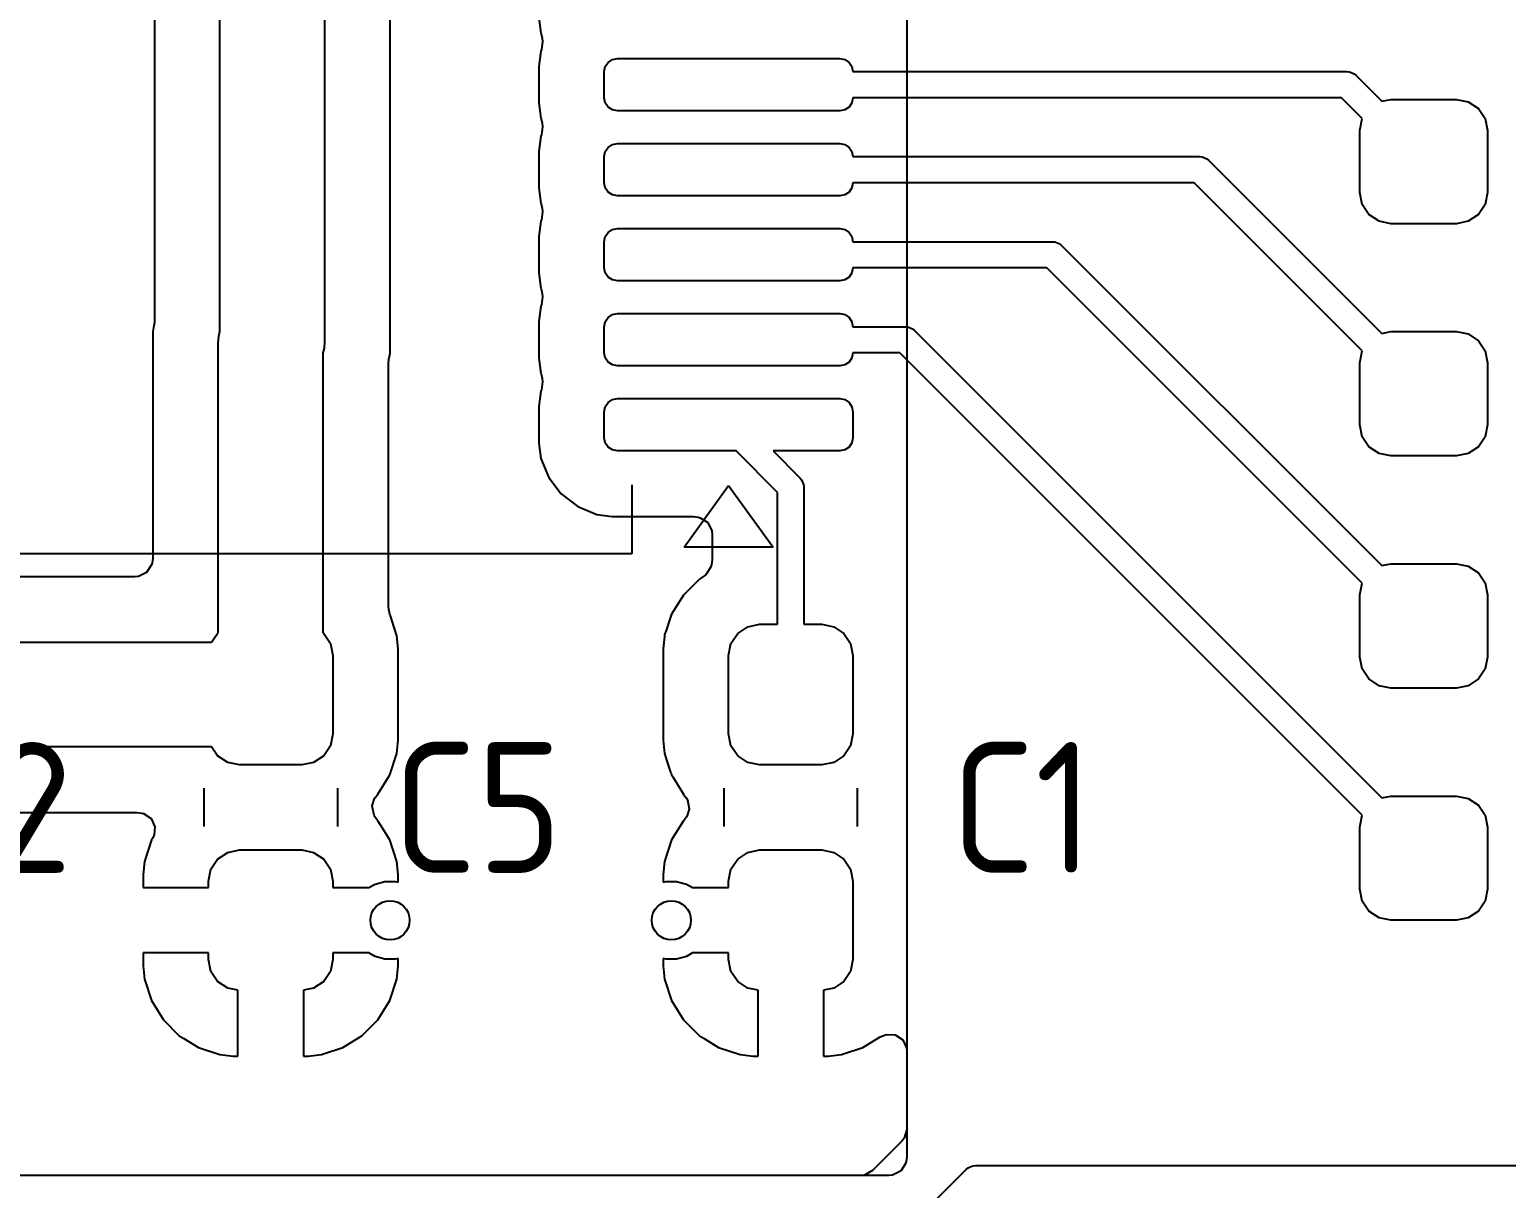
# Model space of a CAD drawing. Header units: millimetres. Extents: x 45 to 545, y -265 to -129.
# Drawn here: x 404.19 to 415.48, y -159.2 to -150.34 of the extents above; entities that cross this region are included whole.
import ezdxf
from ezdxf.enums import TextEntityAlignment as Align

# ---------------------------------------------------------------- set-up
doc = ezdxf.new("R2010")
doc.units = ezdxf.units.MM
for name, color, linetype, true_color in [('B.Cu', 151, 'CONTINUOUS', 0x6fccdb), ('F.Cu', 241, 'CONTINUOUS', 0xe27299), ('F.Silkscreen', 254, 'CONTINUOUS', 0xdcc8ff)]:
    doc.layers.add(name, color=color, linetype=linetype, true_color=true_color)
doc.styles.add('KICAD', font='isocp.shx')

msp = doc.modelspace()

# ---------------------------------------------------------------- linework, layer by layer
at = {"layer": 'B.Cu', "linetype": 'CONTINUOUS'}
for p, q in [((410.9, -147.2), (410.9, -158.749402)), ((410.880315, -158.816441), (410.863681, -158.837083)), ((410.9, -158.749402), (410.880315, -158.816441)), ((410.863681, -158.837083), (410.637083, -159.063681)), ((411.354289, -159.05429), (411.369442, -159.041853)), ((411.369442, -159.041853), (411.38, -159.037479)), ((411.38, -159.037479), (411.405491, -159.026921)), ((411.405491, -159.026921), (411.425, -159.025)), ((411.425, -159.025), (418.158578, -159.025)), ((410.549402, -159.1), (401.324, -159.1)), ((410.57576, -159.097166), (410.549402, -159.1)), ((410.637083, -159.063681), (410.57576, -159.097166)), ((410.954289, -159.454289), (411.354289, -159.05429))]:
    msp.add_line(p, q, dxfattribs=at)
at = {"layer": 'B.Cu'}
for centre in [(406.95, -157.15), (409.1, -157.15)]:
    msp.add_circle(centre, 0.15, dxfattribs=at)
at = {"layer": 'F.Cu', "linetype": 'CONTINUOUS'}
for p, q in [((405.1495, -143.711299), (405.1495, -152.567668)), ((405.65, -152.651415), (405.65, -143.8)), ((406.45, -143.965686), (406.45, -152.725)), ((406.9505, -152.636308), (406.9505, -144.24219)), ((408.087002, -150.251865), (408.102452, -150.369241)), ((408.102452, -150.369241), (408.102455, -150.369253)), ((408.102455, -150.369253), (408.102457, -150.36926)), ((408.102457, -150.36926), (408.102464, -150.369277)), ((408.102464, -150.369277), (408.104246, -150.37358)), ((408.104246, -150.37358), (408.112973, -150.407777)), ((408.115784, -150.433934), (408.107058, -150.494628)), ((408.112973, -150.407777), (408.115784, -150.433934)), ((408.102456, -150.505742), (408.087002, -150.623136)), ((408.102457, -150.505739), (408.102456, -150.505742)), ((408.102459, -150.505734), (408.102457, -150.505739)), ((408.107058, -150.494628), (408.102459, -150.505734)), ((408.616791, -150.591789), (408.649234, -150.570112)), ((408.649234, -150.570112), (408.687502, -150.5625)), ((408.687502, -150.5625), (410.387502, -150.5625)), ((410.387502, -150.5625), (410.42577, -150.570112)), ((410.42577, -150.570112), (410.458213, -150.591789)), ((408.087002, -150.623136), (408.087002, -150.901865)), ((408.587502, -150.6625), (408.595114, -150.624232)), ((408.587502, -150.8625), (408.587502, -150.6625)), ((408.595114, -150.624232), (408.616791, -150.591789)), ((410.458213, -150.591789), (410.47989, -150.624232)), ((410.47989, -150.624232), (410.487502, -150.6625)), ((410.487502, -150.6625), (414.262502, -150.6625)), ((414.262502, -150.6625), (414.282011, -150.664421)), ((414.282011, -150.664421), (414.318059, -150.679353)), ((414.318059, -150.679353), (414.333213, -150.691789)), ((414.333213, -150.691789), (414.53029, -150.888866)), ((408.087002, -150.901865), (408.102452, -151.019241)), ((408.595114, -150.900768), (408.587502, -150.8625)), ((408.616791, -150.933211), (408.595114, -150.900768)), ((410.47989, -150.900768), (410.458213, -150.933211)), ((410.487502, -150.8625), (410.47989, -150.900768)), ((414.22108, -150.8625), (410.487502, -150.8625)), ((414.380516, -151.021936), (414.22108, -150.8625)), ((414.53029, -150.888866), (414.600002, -150.875)), ((414.600002, -150.875), (415.100002, -150.875)), ((415.100002, -150.875), (415.190889, -150.893079)), ((415.190889, -150.893079), (415.26794, -150.944562)), ((408.102452, -151.019241), (408.102455, -151.019253)), ((408.102455, -151.019253), (408.102457, -151.01926)), ((408.102457, -151.01926), (408.102464, -151.019277)), ((408.102464, -151.019277), (408.104246, -151.02358)), ((408.104246, -151.02358), (408.112973, -151.057777)), ((408.649234, -150.954888), (408.616791, -150.933211)), ((408.687502, -150.9625), (408.649234, -150.954888)), ((410.387502, -150.9625), (408.687502, -150.9625)), ((410.42577, -150.954888), (410.387502, -150.9625)), ((410.458213, -150.933211), (410.42577, -150.954888)), ((414.362502, -151.1125), (414.380516, -151.021936)), ((415.26794, -150.944562), (415.319423, -151.021613)), ((415.319423, -151.021613), (415.337502, -151.1125)), ((408.107058, -151.144628), (408.102459, -151.155734)), ((408.115784, -151.083934), (408.107058, -151.144628)), ((408.112973, -151.057777), (408.115784, -151.083934)), ((414.362502, -151.5875), (414.362502, -151.1125)), ((415.337502, -151.1125), (415.337502, -151.5875)), ((408.102456, -151.155742), (408.087002, -151.273136)), ((408.102457, -151.155739), (408.102456, -151.155742)), ((408.102459, -151.155734), (408.102457, -151.155739)), ((408.595114, -151.274232), (408.616791, -151.241789)), ((408.616791, -151.241789), (408.649234, -151.220112)), ((408.649234, -151.220112), (408.687502, -151.2125)), ((408.687502, -151.2125), (410.387502, -151.2125)), ((410.387502, -151.2125), (410.42577, -151.220112)), ((410.42577, -151.220112), (410.458213, -151.241789)), ((410.458213, -151.241789), (410.47989, -151.274232)), ((408.087002, -151.273136), (408.087002, -151.551862)), ((408.587502, -151.3125), (408.595114, -151.274232)), ((408.587502, -151.5125), (408.587502, -151.3125)), ((410.47989, -151.274232), (410.487502, -151.3125)), ((410.487502, -151.3125), (413.137502, -151.3125)), ((413.137502, -151.3125), (413.157011, -151.314421)), ((413.157011, -151.314421), (413.193059, -151.329353)), ((413.193059, -151.329353), (413.208213, -151.341789)), ((413.208213, -151.341789), (414.53029, -152.663866)), ((408.087002, -151.551862), (408.102452, -151.669241)), ((408.595114, -151.550768), (408.587502, -151.5125)), ((408.616791, -151.583211), (408.595114, -151.550768)), ((408.649234, -151.604888), (408.616791, -151.583211)), ((410.458213, -151.583211), (410.42577, -151.604888)), ((410.47989, -151.550768), (410.458213, -151.583211)), ((410.487502, -151.5125), (410.47989, -151.550768)), ((413.09608, -151.5125), (410.487502, -151.5125)), ((414.380516, -152.796935), (413.09608, -151.5125)), ((414.380581, -151.678387), (414.362502, -151.5875)), ((415.337502, -151.5875), (415.319423, -151.678387)), ((408.102452, -151.669241), (408.102455, -151.669253)), ((408.102455, -151.669253), (408.102457, -151.66926)), ((408.102457, -151.66926), (408.102464, -151.669277)), ((408.102464, -151.669277), (408.104246, -151.67358)), ((408.104246, -151.67358), (408.112973, -151.707777)), ((408.112973, -151.707777), (408.115784, -151.733934)), ((408.687502, -151.6125), (408.649234, -151.604888)), ((410.387502, -151.6125), (408.687502, -151.6125)), ((410.42577, -151.604888), (410.387502, -151.6125)), ((414.432064, -151.755438), (414.380581, -151.678387)), ((415.319423, -151.678387), (415.26794, -151.755438)), ((408.102456, -151.805742), (408.087002, -151.923136)), ((408.102457, -151.805739), (408.102456, -151.805742)), ((408.102459, -151.805734), (408.102457, -151.805739)), ((408.107058, -151.794628), (408.102459, -151.805734)), ((408.115784, -151.733934), (408.107058, -151.794628)), ((414.509115, -151.806921), (414.432064, -151.755438)), ((414.600002, -151.825), (414.509115, -151.806921)), ((415.100002, -151.825), (414.600002, -151.825)), ((415.190889, -151.806921), (415.100002, -151.825)), ((415.26794, -151.755438), (415.190889, -151.806921)), ((408.087002, -151.923136), (408.087002, -152.201865)), ((408.587502, -151.9625), (408.595114, -151.924232)), ((408.595114, -151.924232), (408.616791, -151.891789)), ((408.616791, -151.891789), (408.649234, -151.870112)), ((408.649234, -151.870112), (408.687502, -151.8625)), ((408.687502, -151.8625), (410.387502, -151.8625)), ((410.387502, -151.8625), (410.42577, -151.870112)), ((410.42577, -151.870112), (410.458213, -151.891789)), ((410.458213, -151.891789), (410.47989, -151.924232)), ((410.47989, -151.924232), (410.487502, -151.9625)), ((408.587502, -152.1625), (408.587502, -151.9625)), ((410.487502, -151.9625), (412.012502, -151.9625)), ((412.012502, -151.9625), (412.032011, -151.964421)), ((412.032011, -151.964421), (412.068059, -151.979353)), ((412.068059, -151.979353), (412.083213, -151.991789)), ((412.083213, -151.991789), (414.53029, -154.438866)), ((408.595114, -152.200768), (408.587502, -152.1625)), ((410.487502, -152.1625), (410.47989, -152.200768)), ((411.97108, -152.1625), (410.487502, -152.1625)), ((414.380516, -154.571936), (411.97108, -152.1625)), ((408.087002, -152.201865), (408.102452, -152.319241)), ((408.616791, -152.233211), (408.595114, -152.200768)), ((408.649234, -152.254888), (408.616791, -152.233211)), ((408.687502, -152.2625), (408.649234, -152.254888)), ((410.387502, -152.2625), (408.687502, -152.2625)), ((410.42577, -152.254888), (410.387502, -152.2625)), ((410.458213, -152.233211), (410.42577, -152.254888)), ((410.47989, -152.200768), (410.458213, -152.233211)), ((408.102452, -152.319241), (408.102455, -152.319253)), ((408.102455, -152.319253), (408.102457, -152.31926)), ((408.102457, -152.31926), (408.102464, -152.319277)), ((408.102464, -152.319277), (408.104246, -152.32358)), ((408.104246, -152.32358), (408.112973, -152.357777)), ((408.115784, -152.383934), (408.107058, -152.444628)), ((408.112973, -152.357777), (408.115784, -152.383934)), ((408.102456, -152.455742), (408.087002, -152.573136)), ((408.102457, -152.455739), (408.102456, -152.455742)), ((408.102459, -152.455734), (408.102457, -152.455739)), ((408.107058, -152.444628), (408.102459, -152.455734)), ((405.14593, -152.603917), (405.137052, -152.648555)), ((405.147715, -152.591884), (405.14593, -152.603917)), ((405.148903, -152.579823), (405.147715, -152.591884)), ((405.1495, -152.567668), (405.148903, -152.579823)), ((408.087002, -152.573136), (408.087002, -152.851865)), ((408.587502, -152.6125), (408.595114, -152.574232)), ((408.587502, -152.8125), (408.587502, -152.6125)), ((408.595114, -152.574232), (408.616791, -152.541789)), ((408.616791, -152.541789), (408.649234, -152.520112)), ((408.649234, -152.520112), (408.687502, -152.5125)), ((408.687502, -152.5125), (410.387502, -152.5125)), ((410.387502, -152.5125), (410.42577, -152.520112)), ((410.42577, -152.520112), (410.458213, -152.541789)), ((410.458213, -152.541789), (410.47989, -152.574232)), ((410.47989, -152.574232), (410.487502, -152.6125)), ((410.487502, -152.6125), (410.887502, -152.6125)), ((410.887502, -152.6125), (410.907011, -152.614421)), ((410.907011, -152.614421), (410.943059, -152.629353)), ((405.137006, -152.648786), (405.137002, -152.648805)), ((405.137002, -152.648805), (405.137002, -154.38267)), ((405.137052, -152.648555), (405.137006, -152.648786)), ((405.637502, -152.737498), (405.640924, -152.685288)), ((405.640924, -152.685288), (405.647594, -152.660396)), ((405.647594, -152.660396), (405.65, -152.651415)), ((406.45, -152.725), (406.446578, -152.77721)), ((406.9505, -152.813692), (406.9505, -152.636308)), ((410.943059, -152.629353), (410.958213, -152.641789)), ((410.958213, -152.641789), (414.53029, -156.213866)), ((414.53029, -152.663866), (414.600002, -152.65)), ((414.600002, -152.65), (415.100002, -152.65)), ((415.100002, -152.65), (415.190889, -152.668079)), ((415.190889, -152.668079), (415.26794, -152.719562)), ((415.26794, -152.719562), (415.319423, -152.796613)), ((405.637502, -154.953428), (405.637502, -152.737498)), ((406.446578, -152.77721), (406.437502, -152.811082)), ((406.437502, -152.811082), (406.437502, -154.953428)), ((406.942907, -152.851861), (406.9505, -152.813692)), ((408.595114, -152.850768), (408.587502, -152.8125)), ((410.487502, -152.8125), (410.47989, -152.850768)), ((410.84608, -152.8125), (410.487502, -152.8125)), ((414.380516, -156.346936), (410.84608, -152.8125)), ((414.362502, -152.8875), (414.380516, -152.796935)), ((415.319423, -152.796613), (415.337502, -152.8875)), ((406.938002, -152.89483), (406.938599, -152.882676)), ((406.938002, -154.747597), (406.938002, -152.89483)), ((406.938599, -152.882676), (406.939788, -152.870604)), ((406.939788, -152.870604), (406.941574, -152.858565)), ((406.941574, -152.858565), (406.942907, -152.851863)), ((406.942907, -152.851863), (406.942907, -152.851861)), ((408.087002, -152.851865), (408.102452, -152.969241)), ((408.616791, -152.883211), (408.595114, -152.850768)), ((408.649234, -152.904888), (408.616791, -152.883211)), ((408.687502, -152.9125), (408.649234, -152.904888)), ((410.387502, -152.9125), (408.687502, -152.9125)), ((410.42577, -152.904888), (410.387502, -152.9125)), ((410.458213, -152.883211), (410.42577, -152.904888)), ((410.47989, -152.850768), (410.458213, -152.883211)), ((414.362502, -153.3625), (414.362502, -152.8875)), ((415.337502, -152.8875), (415.337502, -153.3625)), ((408.102452, -152.969241), (408.102455, -152.969253)), ((408.102455, -152.969253), (408.102457, -152.96926)), ((408.102457, -152.96926), (408.102464, -152.969277)), ((408.102464, -152.969277), (408.104246, -152.97358)), ((408.104246, -152.97358), (408.112973, -153.007777)), ((408.115784, -153.033934), (408.107058, -153.094628)), ((408.112973, -153.007777), (408.115784, -153.033934)), ((408.102456, -153.105742), (408.087002, -153.223136)), ((408.102457, -153.105739), (408.102456, -153.105742)), ((408.102459, -153.105734), (408.102457, -153.105739)), ((408.107058, -153.094628), (408.102459, -153.105734)), ((408.616791, -153.191789), (408.649234, -153.170112)), ((408.649234, -153.170112), (408.687502, -153.1625)), ((408.687502, -153.1625), (410.387502, -153.1625)), ((410.387502, -153.1625), (410.42577, -153.170112)), ((410.42577, -153.170112), (410.458213, -153.191789)), ((408.087002, -153.223136), (408.087002, -153.501865)), ((408.587502, -153.2625), (408.595114, -153.224232)), ((408.587502, -153.4625), (408.587502, -153.2625)), ((408.595114, -153.224232), (408.616791, -153.191789)), ((410.458213, -153.191789), (410.47989, -153.224232)), ((410.47989, -153.224232), (410.487502, -153.2625)), ((410.487502, -153.2625), (410.487502, -153.4625)), ((414.380581, -153.453387), (414.362502, -153.3625)), ((415.337502, -153.3625), (415.319423, -153.453387)), ((408.087002, -153.501865), (408.102452, -153.619241)), ((408.595114, -153.500768), (408.587502, -153.4625)), ((408.616791, -153.533211), (408.595114, -153.500768)), ((410.47989, -153.500768), (410.458213, -153.533211)), ((410.487502, -153.4625), (410.47989, -153.500768)), ((414.432064, -153.530438), (414.380581, -153.453387)), ((415.319423, -153.453387), (415.26794, -153.530438)), ((408.102452, -153.619241), (408.102455, -153.619252)), ((408.102455, -153.619252), (408.10246, -153.619269)), ((408.10246, -153.619269), (408.161172, -153.76101)), ((408.649234, -153.554888), (408.616791, -153.533211)), ((408.687502, -153.5625), (408.649234, -153.554888)), ((409.59608, -153.5625), (408.687502, -153.5625)), ((409.912502, -153.878921), (409.59608, -153.5625)), ((410.387502, -153.5625), (409.878923, -153.5625)), ((409.878923, -153.5625), (410.083212, -153.766789)), ((410.42577, -153.554888), (410.387502, -153.5625)), ((410.458213, -153.533211), (410.42577, -153.554888)), ((414.509115, -153.581921), (414.432064, -153.530438)), ((414.600002, -153.6), (414.509115, -153.581921)), ((415.100002, -153.6), (414.600002, -153.6)), ((415.190889, -153.581921), (415.100002, -153.6)), ((415.26794, -153.530438), (415.190889, -153.581921)), ((408.161172, -153.76101), (408.162966, -153.765341)), ((408.162966, -153.765341), (408.25922, -153.890782)), ((410.083212, -153.766789), (410.095649, -153.781942)), ((410.095649, -153.781942), (410.098638, -153.789158)), ((410.098638, -153.789158), (410.110581, -153.817991)), ((410.110581, -153.817991), (410.112502, -153.8375)), ((410.112502, -153.8375), (410.112502, -154.8875)), ((408.25922, -153.890782), (408.384661, -153.987036)), ((409.912502, -154.8875), (409.912502, -153.878921)), ((408.384661, -153.987036), (408.53074, -154.047544)), ((408.53074, -154.047544), (408.648141, -154.063)), ((408.648141, -154.063), (409.270175, -154.062999)), ((409.270175, -154.062999), (409.305108, -154.068021)), ((409.305108, -154.068021), (409.320105, -154.072425)), ((409.320105, -154.072425), (409.378857, -154.11017)), ((409.378857, -154.11017), (409.380044, -154.111539)), ((409.380044, -154.111539), (409.407521, -154.166403)), ((409.407521, -154.166403), (409.409166, -154.173962)), ((409.409166, -154.173962), (409.412002, -154.20033)), ((409.412002, -154.20033), (409.412002, -154.394768)), ((405.131977, -154.417614), (405.127572, -154.432612)), ((405.137002, -154.38267), (405.131977, -154.417614)), ((409.412002, -154.394768), (409.406977, -154.429708)), ((404.99967, -154.5245), (403.379832, -154.5245)), ((405.026041, -154.521663), (404.99967, -154.5245)), ((405.033599, -154.520018), (405.026041, -154.521663)), ((405.08846, -154.492542), (405.033599, -154.520018)), ((405.089829, -154.491355), (405.08846, -154.492542)), ((405.127572, -154.432612), (405.089829, -154.491355)), ((409.341258, -154.52544), (409.31415, -154.54216)), ((409.363033, -154.508384), (409.341258, -154.52544)), ((409.369301, -154.50223), (409.363033, -154.508384)), ((409.401403, -154.448688), (409.369301, -154.50223)), ((409.406977, -154.429708), (409.401403, -154.448688)), ((414.53029, -154.438866), (414.600002, -154.425)), ((414.600002, -154.425), (415.100002, -154.425)), ((415.100002, -154.425), (415.190889, -154.443079)), ((415.190889, -154.443079), (415.26794, -154.494562)), ((415.26794, -154.494562), (415.319423, -154.571613)), ((409.31415, -154.54216), (409.192164, -154.664146)), ((414.362502, -154.6625), (414.380516, -154.571936)), ((415.319423, -154.571613), (415.337502, -154.6625)), ((406.94094, -154.774429), (406.938002, -154.747597)), ((409.192163, -154.664148), (409.114349, -154.790305)), ((409.192164, -154.664146), (409.192163, -154.664148)), ((414.362502, -155.1375), (414.362502, -154.6625)), ((415.337502, -154.6625), (415.337502, -155.1375)), ((406.948949, -154.810565), (406.94094, -154.774429)), ((406.952305, -154.822737), (406.948949, -154.810565)), ((406.982029, -154.912439), (406.952305, -154.822737)), ((409.091723, -154.840773), (409.057626, -154.943667)), ((409.101586, -154.811003), (409.091723, -154.840771)), ((409.091723, -154.840771), (409.091723, -154.840773)), ((409.101593, -154.810985), (409.101586, -154.811003)), ((409.114349, -154.790305), (409.101593, -154.810985)), ((405.58667, -155.025), (405.632064, -154.957062)), ((405.632064, -154.957062), (405.637502, -154.953428)), ((406.437502, -154.953428), (406.44294, -154.957062)), ((406.44294, -154.957062), (406.494423, -155.034113)), ((407.002676, -154.974747), (406.982029, -154.912439)), ((407.013001, -155.075824), (407.002676, -154.974747)), ((409.046686, -154.981021), (409.037002, -155.075805)), ((409.046869, -154.977419), (409.046686, -154.981021)), ((409.047692, -154.971173), (409.046869, -154.977419)), ((409.049179, -154.956612), (409.047692, -154.971173)), ((409.057626, -154.943667), (409.049179, -154.956612)), ((409.555581, -155.034113), (409.607064, -154.957062)), ((409.607064, -154.957062), (409.684115, -154.905579)), ((409.684115, -154.905579), (409.775002, -154.8875)), ((409.775002, -154.8875), (409.912502, -154.8875)), ((410.112502, -154.8875), (410.250002, -154.8875)), ((410.250002, -154.8875), (410.340889, -154.905579)), ((410.340889, -154.905579), (410.41794, -154.957062)), ((410.41794, -154.957062), (410.469423, -155.034113)), ((402.513334, -155.025), (405.58667, -155.025)), ((406.494423, -155.034113), (406.512502, -155.125)), ((407.013002, -155.774177), (407.013001, -155.075824)), ((409.037002, -155.075805), (409.037002, -155.075812)), ((409.037002, -155.075812), (409.037002, -155.075815)), ((409.037002, -155.075815), (409.037002, -155.774169)), ((409.537502, -155.125), (409.555581, -155.034113)), ((410.469423, -155.034113), (410.487502, -155.125)), ((406.512502, -155.125), (406.512502, -155.725)), ((409.537502, -155.725), (409.537502, -155.125)), ((410.487502, -155.125), (410.487502, -155.725)), ((414.380581, -155.228387), (414.362502, -155.1375)), ((415.337502, -155.1375), (415.319423, -155.228387)), ((414.432064, -155.305438), (414.380581, -155.228387)), ((414.509115, -155.356921), (414.432064, -155.305438)), ((415.26794, -155.305438), (415.190889, -155.356921)), ((415.319423, -155.228387), (415.26794, -155.305438)), ((414.600002, -155.375), (414.509115, -155.356921)), ((415.100002, -155.375), (414.600002, -155.375)), ((415.190889, -155.356921), (415.100002, -155.375)), ((406.512502, -155.725), (406.494423, -155.815887)), ((407.002676, -155.875253), (407.013002, -155.774177)), ((409.037002, -155.774169), (409.037003, -155.774187)), ((409.037003, -155.774187), (409.037005, -155.774211)), ((409.037005, -155.774211), (409.037006, -155.774218)), ((409.037006, -155.774218), (409.047326, -155.875248)), ((409.555581, -155.815887), (409.537502, -155.725)), ((410.487502, -155.725), (410.469423, -155.815887)), ((405.58667, -155.825), (402.513334, -155.825)), ((405.632064, -155.892938), (405.58667, -155.825)), ((406.494423, -155.815887), (406.44294, -155.892938)), ((406.94841, -156.039016), (407.002676, -155.875253)), ((409.047326, -155.875248), (409.047326, -155.87525)), ((409.047326, -155.87525), (409.047327, -155.875252)), ((409.047327, -155.875252), (409.074207, -155.956369)), ((409.607064, -155.892938), (409.555581, -155.815887)), ((410.469423, -155.815887), (410.41794, -155.892938)), ((405.709115, -155.944421), (405.632064, -155.892938)), ((405.800002, -155.9625), (405.709115, -155.944421)), ((406.275002, -155.9625), (405.800002, -155.9625)), ((406.365889, -155.944421), (406.275002, -155.9625)), ((406.44294, -155.892938), (406.365889, -155.944421)), ((409.074207, -155.956369), (409.094558, -156.017784)), ((409.684115, -155.944421), (409.607064, -155.892938)), ((409.775002, -155.9625), (409.684115, -155.944421)), ((410.250002, -155.9625), (409.775002, -155.9625)), ((410.340889, -155.944421), (410.250002, -155.9625)), ((410.41794, -155.892938), (410.340889, -155.944421)), ((406.857842, -156.18585), (406.94841, -156.039016)), ((409.094558, -156.017784), (409.097724, -156.027336)), ((409.097724, -156.027336), (409.101593, -156.039014)), ((409.101593, -156.039014), (409.101597, -156.039022)), ((409.101597, -156.039022), (409.107642, -156.048822)), ((409.107642, -156.048822), (409.110842, -156.05401)), ((409.110842, -156.05401), (409.192161, -156.185849)), ((406.812759, -156.276095), (406.832129, -156.217894)), ((406.832129, -156.217894), (406.836313, -156.211383)), ((406.836313, -156.211383), (406.852949, -156.190742)), ((406.852949, -156.190742), (406.857842, -156.18585)), ((409.192161, -156.185849), (409.192162, -156.18585)), ((409.192162, -156.18585), (409.193876, -156.187564)), ((409.193876, -156.187564), (409.215028, -156.21582)), ((409.215028, -156.21582), (409.22252, -156.229541)), ((414.53029, -156.213866), (414.600002, -156.2)), ((414.600002, -156.2), (415.100002, -156.2)), ((415.100002, -156.2), (415.190889, -156.218079)), ((415.190889, -156.218079), (415.26794, -156.269562)), ((403.077922, -156.3255), (405.017004, -156.3255)), ((405.017004, -156.3255), (405.051936, -156.330521)), ((405.051936, -156.330521), (405.065255, -156.334432)), ((405.065255, -156.334432), (405.124033, -156.372206)), ((406.81263, -156.277904), (406.812759, -156.276095)), ((406.827481, -156.346164), (406.81263, -156.277904)), ((409.237244, -156.299599), (409.217872, -156.357815)), ((409.22252, -156.229541), (409.237373, -156.297791)), ((409.237373, -156.297791), (409.237244, -156.299599)), ((415.26794, -156.269562), (415.319423, -156.346613)), ((405.124033, -156.372206), (405.153059, -156.435761)), ((405.153155, -156.436431), (405.146992, -156.496332)), ((405.153059, -156.435761), (405.15306, -156.43577)), ((405.15306, -156.43577), (405.153155, -156.436431)), ((406.833843, -156.357815), (406.827481, -156.346164)), ((406.834973, -156.359884), (406.833843, -156.357815)), ((406.854603, -156.386105), (406.834973, -156.359884)), ((406.854565, -156.386139), (406.854603, -156.386105)), ((406.855023, -156.386667), (406.854565, -156.386139)), ((406.856125, -156.388139), (406.855023, -156.386667)), ((406.857441, -156.389455), (406.856125, -156.388139)), ((406.857443, -156.389458), (406.857441, -156.389455)), ((406.857446, -156.389461), (406.857443, -156.389458)), ((406.857449, -156.389465), (406.857446, -156.389461)), ((406.857454, -156.389473), (406.857449, -156.389465)), ((406.857459, -156.38948), (406.857454, -156.389473)), ((406.891985, -156.445456), (406.857459, -156.38948)), ((406.94795, -156.536188), (406.891985, -156.445456)), ((409.192551, -156.389468), (409.102054, -156.536186)), ((409.192552, -156.389466), (409.192551, -156.389468)), ((409.197064, -156.384955), (409.192552, -156.389466)), ((409.213692, -156.364319), (409.197064, -156.384955)), ((409.217872, -156.357815), (409.213692, -156.364319)), ((414.362502, -156.4375), (414.380516, -156.346936)), ((414.362502, -156.9125), (414.362502, -156.4375)), ((415.319423, -156.346613), (415.337502, -156.4375)), ((415.337502, -156.4375), (415.337502, -156.9125)), ((405.127044, -156.536208), (405.07282, -156.699848)), ((405.127051, -156.536192), (405.127044, -156.536208)), ((405.133678, -156.525449), (405.127051, -156.536192)), ((405.144715, -156.502613), (405.133678, -156.525449)), ((405.146992, -156.496332), (405.144715, -156.502613)), ((406.947955, -156.536199), (406.94795, -156.536188)), ((407.002182, -156.699847), (406.947955, -156.536199)), ((409.102045, -156.536203), (409.04782, -156.699848)), ((409.102052, -156.536189), (409.102045, -156.536203)), ((409.102054, -156.536186), (409.102052, -156.536189)), ((405.632064, -156.682062), (405.709115, -156.630579)), ((405.709115, -156.630579), (405.800002, -156.6125)), ((405.800002, -156.6125), (406.275002, -156.6125)), ((406.275002, -156.6125), (406.365889, -156.630579)), ((406.365889, -156.630579), (406.44294, -156.682062)), ((409.607064, -156.682062), (409.684115, -156.630579)), ((409.684115, -156.630579), (409.775002, -156.6125)), ((409.775002, -156.6125), (410.250002, -156.6125)), ((410.250002, -156.6125), (410.340889, -156.630579)), ((410.340889, -156.630579), (410.41794, -156.682062)), ((405.07282, -156.699848), (405.062502, -156.800839)), ((405.562502, -156.85), (405.580581, -156.759113)), ((405.580581, -156.759113), (405.632064, -156.682062)), ((406.44294, -156.682062), (406.494423, -156.759113)), ((406.494423, -156.759113), (406.512502, -156.85)), ((407.0125, -156.800845), (407.002182, -156.699847)), ((409.04782, -156.699848), (409.037502, -156.800839)), ((409.537502, -156.85), (409.555581, -156.759113)), ((409.555581, -156.759113), (409.607064, -156.682062)), ((410.41794, -156.682062), (410.469423, -156.759113)), ((410.469423, -156.759113), (410.487502, -156.85)), ((405.062502, -156.800839), (405.062502, -156.800842)), ((405.062502, -156.800842), (405.062502, -156.800845)), ((405.062502, -156.800845), (405.062502, -156.9)), ((405.062502, -156.9), (405.562502, -156.9)), ((405.562502, -156.9), (405.562502, -156.85)), ((406.512502, -156.85), (406.512502, -156.9)), ((406.512502, -156.9), (406.788146, -156.9)), ((406.788146, -156.9), (406.835195, -156.872836)), ((406.835195, -156.872836), (406.910842, -156.852567)), ((406.910842, -156.852567), (406.989158, -156.852567)), ((406.989158, -156.852567), (407.012501, -156.858821)), ((407.012501, -156.80086), (407.0125, -156.800845)), ((407.012501, -156.858821), (407.012501, -156.80086)), ((409.037502, -156.800839), (409.037502, -156.800842)), ((409.037502, -156.800842), (409.037502, -156.800845)), ((409.037502, -156.800845), (409.037502, -156.85882)), ((409.037502, -156.85882), (409.060842, -156.852567)), ((409.060842, -156.852567), (409.139158, -156.852567)), ((409.139158, -156.852567), (409.214805, -156.872836)), ((409.214805, -156.872836), (409.261854, -156.9)), ((409.261854, -156.9), (409.537502, -156.9)), ((409.537502, -156.9), (409.537502, -156.85)), ((410.487502, -156.85), (410.487502, -157.45)), ((414.380581, -157.003387), (414.362502, -156.9125)), ((414.432064, -157.080438), (414.380581, -157.003387)), ((415.319423, -157.003387), (415.26794, -157.080438)), ((415.337502, -156.9125), (415.319423, -157.003387)), ((414.509115, -157.131921), (414.432064, -157.080438)), ((414.600002, -157.15), (414.509115, -157.131921)), ((415.190889, -157.131921), (415.100002, -157.15)), ((415.26794, -157.080438), (415.190889, -157.131921)), ((415.100002, -157.15), (414.600002, -157.15)), ((405.562502, -157.4), (405.062503, -157.4)), ((405.062503, -157.4), (405.062503, -157.499163)), ((405.562502, -157.45), (405.562502, -157.4)), ((405.580581, -157.540887), (405.562502, -157.45)), ((406.512502, -157.45), (406.494423, -157.540887)), ((406.788146, -157.4), (406.512502, -157.4)), ((406.512502, -157.4), (406.512502, -157.45)), ((406.835195, -157.427164), (406.788146, -157.4)), ((406.910842, -157.447433), (406.835195, -157.427164)), ((406.989158, -157.447433), (406.910842, -157.447433)), ((407.012502, -157.441178), (406.989158, -157.447433)), ((407.012502, -157.499141), (407.012502, -157.441178)), ((409.060842, -157.447433), (409.037503, -157.441179)), ((409.037503, -157.441179), (409.037503, -157.499163)), ((409.139158, -157.447433), (409.060842, -157.447433)), ((409.214805, -157.427164), (409.139158, -157.447433)), ((409.261854, -157.4), (409.214805, -157.427164)), ((409.537502, -157.4), (409.261854, -157.4)), ((409.537502, -157.45), (409.537502, -157.4)), ((409.555581, -157.540887), (409.537502, -157.45)), ((410.487502, -157.45), (410.469423, -157.540887)), ((405.062503, -157.499163), (405.072821, -157.600153)), ((405.632064, -157.617938), (405.580581, -157.540887)), ((406.494423, -157.540887), (406.44294, -157.617938)), ((407.002182, -157.600152), (407.0125, -157.499163)), ((407.0125, -157.499163), (407.012501, -157.499154)), ((407.012501, -157.499154), (407.012502, -157.499141)), ((409.037503, -157.499163), (409.047821, -157.600153)), ((409.607064, -157.617938), (409.555581, -157.540887)), ((410.469423, -157.540887), (410.41794, -157.617938)), ((405.072821, -157.600153), (405.127047, -157.763797)), ((405.709115, -157.669421), (405.632064, -157.617938)), ((405.787502, -157.685013), (405.709115, -157.669421)), ((405.787502, -158.187499), (405.787502, -157.685013)), ((406.365889, -157.669421), (406.287502, -157.685013)), ((406.287502, -157.685013), (406.287502, -158.187499)), ((406.44294, -157.617938), (406.365889, -157.669421)), ((406.947955, -157.7638), (407.002182, -157.600152)), ((409.047821, -157.600153), (409.102047, -157.763797)), ((409.684115, -157.669421), (409.607064, -157.617938)), ((409.762502, -157.685013), (409.684115, -157.669421)), ((409.762502, -158.187499), (409.762502, -157.685013)), ((410.340889, -157.669421), (410.262502, -157.685013)), ((410.262502, -157.685013), (410.262502, -158.187499)), ((410.41794, -157.617938), (410.340889, -157.669421)), ((405.127047, -157.763797), (405.127052, -157.763809)), ((405.127052, -157.763809), (405.127054, -157.763812)), ((405.127054, -157.763812), (405.217543, -157.910518)), ((406.857449, -157.910534), (406.94795, -157.763811)), ((406.94795, -157.763811), (406.947955, -157.7638)), ((409.102047, -157.763797), (409.102052, -157.763809)), ((409.102052, -157.763809), (409.102054, -157.763812)), ((409.102054, -157.763812), (409.192543, -157.910518)), ((405.217543, -157.910518), (405.21755, -157.910528)), ((405.21755, -157.910528), (405.217554, -157.910534)), ((405.217554, -157.910534), (405.217557, -157.910538)), ((405.217557, -157.910538), (405.217559, -157.91054)), ((405.217559, -157.91054), (405.217561, -157.910543)), ((405.217561, -157.910543), (405.339457, -158.032439)), ((406.73554, -158.032444), (406.857446, -157.910538)), ((406.857446, -157.910538), (406.857449, -157.910534)), ((409.192543, -157.910518), (409.19255, -157.910528)), ((409.19255, -157.910528), (409.192554, -157.910534)), ((409.192554, -157.910534), (409.192557, -157.910538)), ((409.192557, -157.910538), (409.192559, -157.91054)), ((409.192559, -157.91054), (409.192561, -157.910543)), ((409.192561, -157.910543), (409.314457, -158.032439)), ((405.339457, -158.032439), (405.33946, -158.032441)), ((405.33946, -158.032441), (405.339463, -158.032444)), ((405.339463, -158.032444), (405.339467, -158.032447)), ((405.339467, -158.032447), (405.339475, -158.032452)), ((405.339475, -158.032452), (405.339482, -158.032457)), ((405.339482, -158.032457), (405.374949, -158.054333)), ((406.722831, -158.040283), (406.73552, -158.032457)), ((406.73552, -158.032457), (406.735521, -158.032456)), ((406.735521, -158.032456), (406.735536, -158.032447)), ((406.735536, -158.032447), (406.73554, -158.032444)), ((409.314457, -158.032439), (409.31446, -158.032441)), ((409.31446, -158.032441), (409.314463, -158.032444)), ((409.314463, -158.032444), (409.314467, -158.032447)), ((409.314467, -158.032447), (409.314475, -158.032452)), ((409.314475, -158.032452), (409.314482, -158.032457)), ((409.314482, -158.032457), (409.349949, -158.054333)), ((410.695733, -158.041577), (410.728088, -158.027518)), ((410.728088, -158.027518), (410.741486, -158.023852)), ((410.741486, -158.023852), (410.81134, -158.025144)), ((410.81134, -158.025144), (410.869408, -158.063998)), ((405.374949, -158.054333), (405.48619, -158.122948)), ((405.48619, -158.122948), (405.486201, -158.122953)), ((405.486201, -158.122953), (405.649849, -158.17718)), ((406.425154, -158.17718), (406.588802, -158.122953)), ((406.588802, -158.122953), (406.588813, -158.122948)), ((406.588813, -158.122948), (406.722831, -158.040283)), ((409.349949, -158.054333), (409.46119, -158.122948)), ((409.46119, -158.122948), (409.461201, -158.122953)), ((409.461201, -158.122953), (409.624849, -158.17718)), ((410.400154, -158.17718), (410.563802, -158.122953)), ((410.563802, -158.122953), (410.563809, -158.12295)), ((410.563809, -158.12295), (410.695733, -158.041577)), ((410.869408, -158.063998), (410.869425, -158.064017)), ((410.869425, -158.064017), (410.869853, -158.06453)), ((410.869853, -158.06453), (410.896041, -158.118719)), ((410.896041, -158.118719), (410.897402, -158.125263)), ((410.897402, -158.125263), (410.9, -158.150512)), ((405.649849, -158.17718), (405.750854, -158.187499)), ((405.750854, -158.187499), (405.787502, -158.187499)), ((406.287502, -158.187499), (406.32413, -158.187499)), ((406.32413, -158.187499), (406.324142, -158.187499)), ((406.324142, -158.187499), (406.324156, -158.187498)), ((406.324156, -158.187498), (406.425154, -158.17718)), ((409.624849, -158.17718), (409.725854, -158.187499)), ((409.725854, -158.187499), (409.762502, -158.187499)), ((410.262502, -158.187499), (410.29913, -158.187499)), ((410.29913, -158.187499), (410.299142, -158.187499)), ((410.299142, -158.187499), (410.299156, -158.187498)), ((410.299156, -158.187498), (410.400154, -158.17718)), ((410.9, -158.150512), (410.9, -158.95817)), ((410.89057, -159.008112), (410.852827, -159.066855)), ((410.894975, -158.993114), (410.89057, -159.008112)), ((410.9, -158.95817), (410.894975, -158.993114)), ((410.762668, -159.1), (401.34183, -159.1)), ((410.789039, -159.097163), (410.762668, -159.1)), ((410.796597, -159.095518), (410.789039, -159.097163)), ((410.851458, -159.068042), (410.796597, -159.095518)), ((410.852827, -159.066855), (410.851458, -159.068042))]:
    msp.add_line(p, q, dxfattribs=at)
at = {"layer": 'F.Cu'}
for centre in [(406.95, -157.15), (409.1, -157.15)]:
    msp.add_circle(centre, 0.15, dxfattribs=at)
at = {"layer": 'F.Silkscreen', "linetype": 'CONTINUOUS'}
for p, q in [((408.797502, -153.8225), (408.797502, -154.3475)), ((409.197502, -154.2975), (409.537502, -153.8275)), ((409.197502, -154.2975), (409.537502, -153.8275)), ((409.537502, -153.8275), (409.877502, -154.2975)), ((409.537502, -153.8275), (409.877502, -154.2975)), ((409.877502, -154.2975), (409.197502, -154.2975)), ((409.877502, -154.2975), (409.197502, -154.2975)), ((408.797502, -154.3475), (403.277502, -154.3475)), ((405.527502, -156.141233), (405.527502, -156.433767)), ((406.547502, -156.141233), (406.547502, -156.433767)), ((409.502502, -156.433767), (409.502502, -156.141233)), ((410.522502, -156.433767), (410.522502, -156.141233))]:
    msp.add_line(p, q, dxfattribs=at)

# ---------------------------------------------------------------- texts
at = {"layer": 'F.Silkscreen', "style": 'KICAD'}
for s, p in [('C2', (403.892502, -156.2875)), ('C5', (407.617502, -156.2875)), ('C1', (411.782502, -156.2875))]:
    msp.add_text(s, height=1, dxfattribs=at).set_placement(p, align=Align.MIDDLE_CENTER)

doc.saveas('drawing.dxf')
